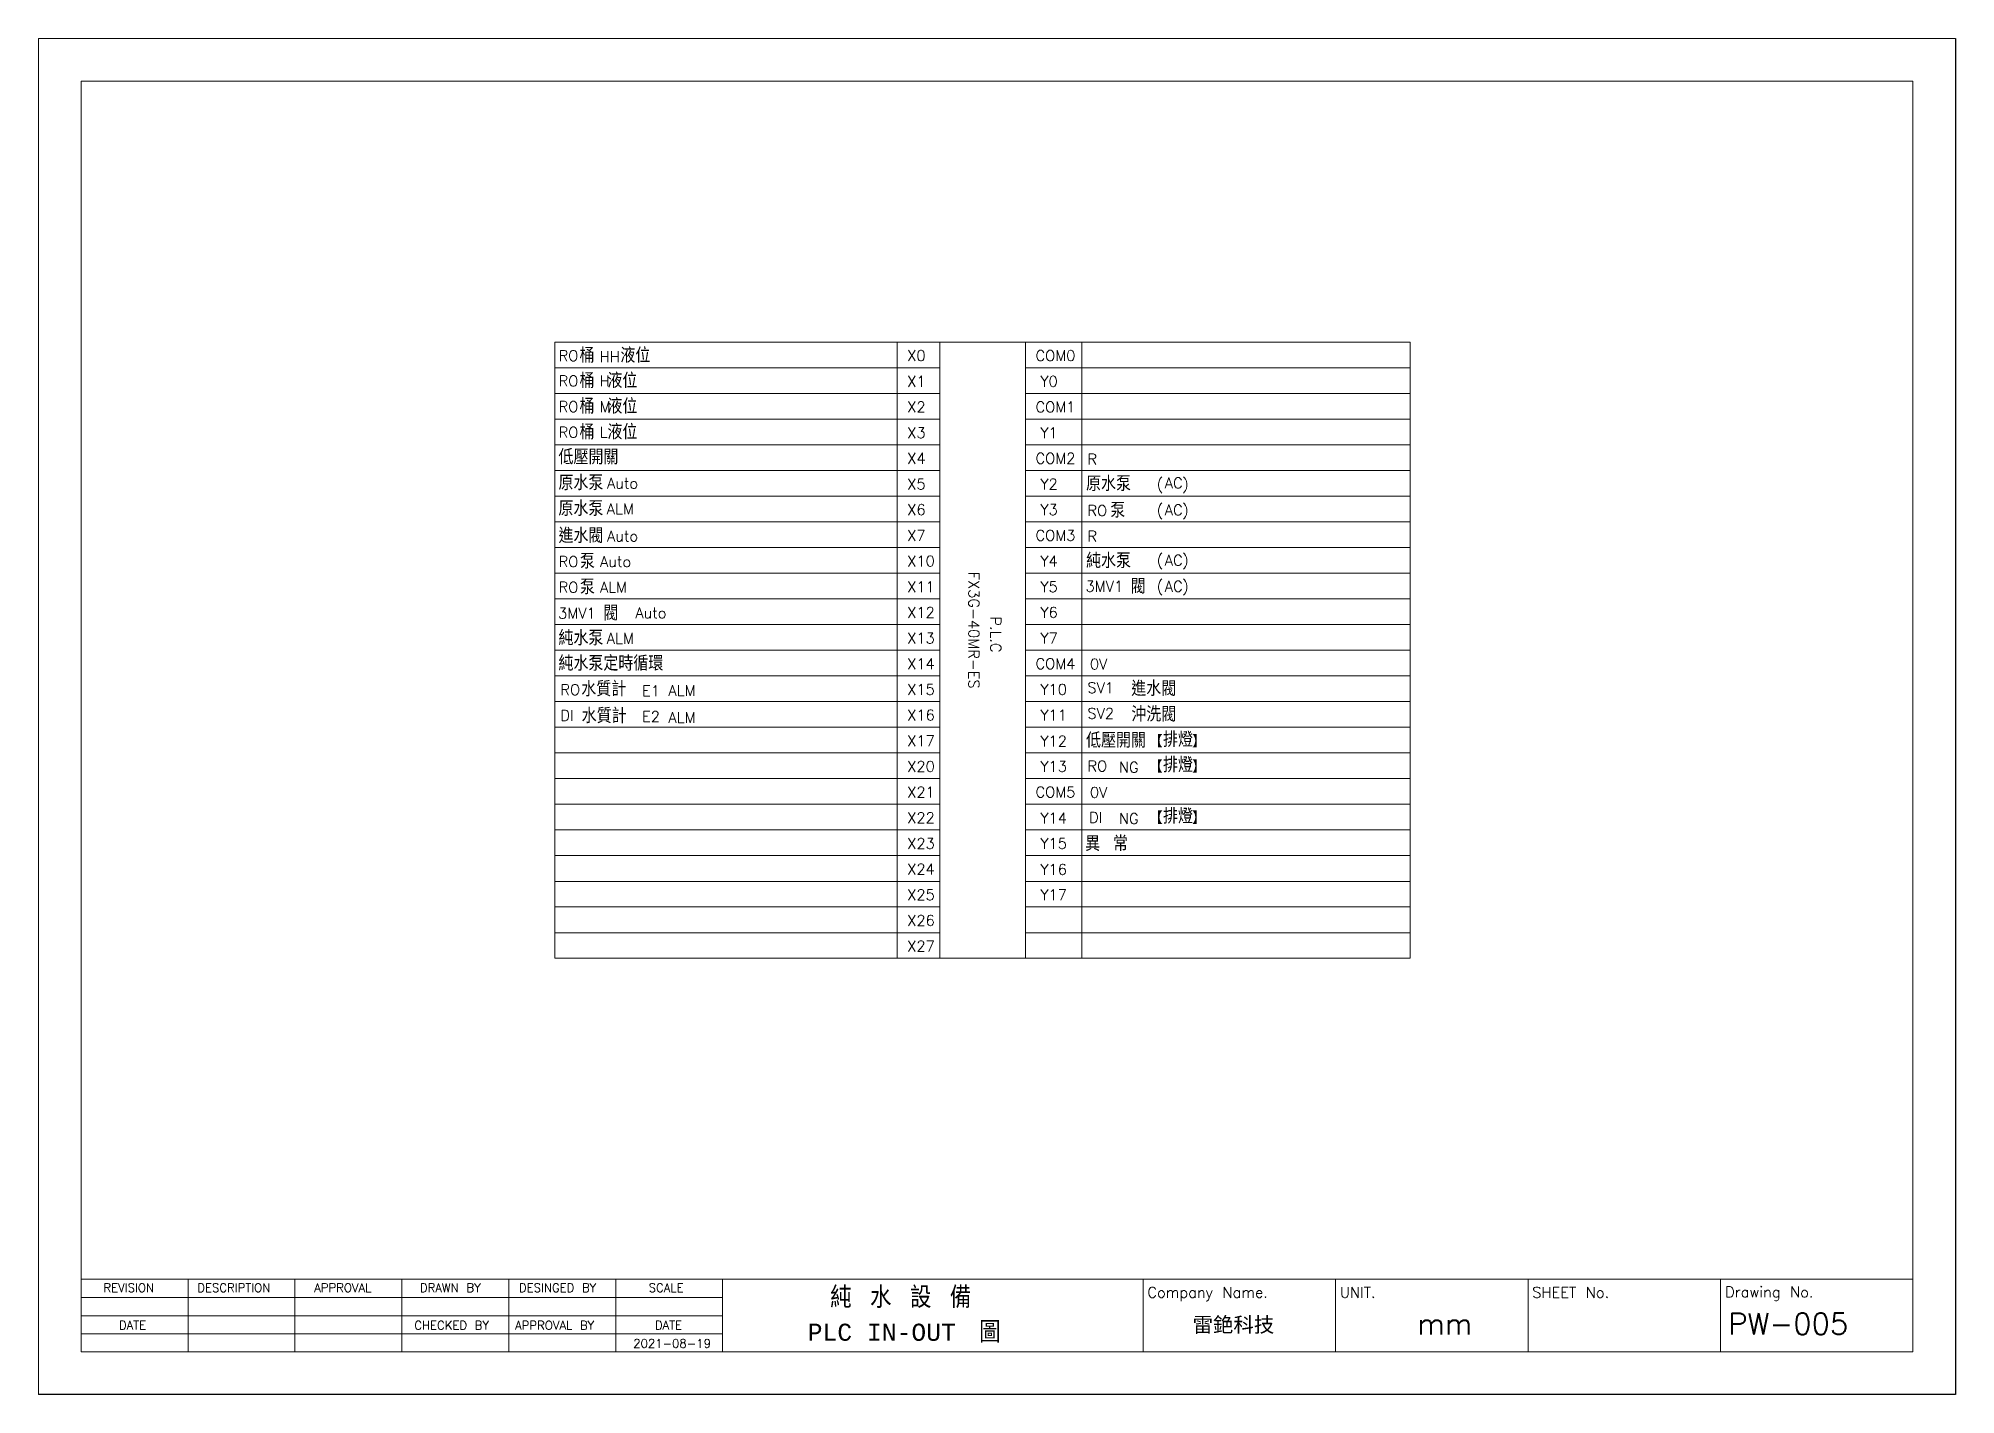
# Paper-space layout 'PW-005' of a CAD drawing. Header units: millimetres. Extents: x -464 to -167, y -81 to 129.
# The model-space entities are those that its viewports show. They can reach past a viewport. Long polylines and large blocks are cut down to what shows.
import ezdxf

# ---------------------------------------------------------------- set-up
doc = ezdxf.new("R2010")
doc.units = ezdxf.units.MM
doc.styles.add('rcs', font='txt.shx')
doc.styles.add('ting', font='monotxt.shx', dxfattribs={"height": 800, "bigfont": 'chineset.shx'})
doc.styles.add('可註解', font='arial.ttf')
doc.styles.add('型式1', font='')
doc.styles.get('型式1').set_extended_font_data('MingLiU')

msp = doc.modelspace()

# ---------------------------------------------------------------- linework, layer by layer
at = {"lineweight": 0}
for p, q in [((3879.92, 1796.57), (4163.67, 1796.57)), ((3879.92, 1599.82), (3879.92, 1796.57)), ((4163.67, 1796.57), (4163.67, 1599.82)), ((3953.31, 1756.15), (3953.31, 1752.18)), ((3953.31, 1756.15), (4006.31, 1756.15)), ((4006.31, 1756.15), (3966.56, 1756.15)), ((4006.31, 1756.15), (4006.31, 1752.18)), ((4006.31, 1756.15), (4012.93, 1756.15)), ((4012.93, 1756.15), (4012.93, 1752.18)), ((4012.93, 1756.15), (4026.18, 1756.15)), ((4026.18, 1756.15), (4026.18, 1752.18)), ((4032.8, 1756.15), (4026.18, 1756.15)), ((4032.8, 1756.15), (4085.8, 1756.15)), ((4034.93, 1756.15), (4034.93, 1752.18)), ((4085.8, 1756.15), (4085.8, 1752.18)), ((3953.31, 1752.18), (3953.31, 1748.2)), ((3953.31, 1752.18), (4006.31, 1752.18)), ((4006.31, 1752.18), (4012.93, 1752.18)), ((4006.31, 1752.18), (4006.31, 1748.2)), ((4012.93, 1752.18), (4012.93, 1748.2)), ((4032.8, 1752.18), (4026.18, 1752.18)), ((4026.18, 1752.18), (4026.18, 1748.2)), ((4032.8, 1752.18), (4085.8, 1752.18)), ((4034.93, 1752.18), (4034.93, 1748.2)), ((4085.8, 1752.18), (4085.8, 1748.2)), ((3953.31, 1748.2), (3953.31, 1744.23)), ((3953.31, 1748.2), (4006.31, 1748.2)), ((4006.31, 1748.2), (4012.93, 1748.2)), ((4006.31, 1748.2), (4006.31, 1744.23)), ((4012.93, 1748.2), (4012.93, 1744.23)), ((4032.8, 1748.2), (4026.18, 1748.2)), ((4026.18, 1748.2), (4026.18, 1744.23)), ((4032.8, 1748.2), (4085.8, 1748.2)), ((4034.93, 1748.2), (4034.93, 1744.23)), ((4085.8, 1748.2), (4085.8, 1744.23)), ((3953.31, 1744.23), (3953.31, 1740.25)), ((3953.31, 1744.23), (4006.31, 1744.23)), ((4006.31, 1744.23), (4012.93, 1744.23)), ((4006.31, 1744.23), (4006.31, 1740.25)), ((4012.93, 1744.23), (4012.93, 1740.25)), ((4032.8, 1744.23), (4026.18, 1744.23)), ((4026.18, 1744.23), (4026.18, 1740.25)), ((4032.8, 1744.23), (4085.8, 1744.23)), ((4034.93, 1744.23), (4034.93, 1740.25)), ((4085.8, 1744.23), (4085.8, 1740.25)), ((3953.31, 1740.25), (3953.31, 1736.28)), ((3953.31, 1740.25), (4006.31, 1740.25)), ((4006.31, 1740.25), (4012.93, 1740.25)), ((4006.31, 1740.25), (4006.31, 1736.28)), ((4012.93, 1740.25), (4012.93, 1736.28)), ((4032.8, 1740.25), (4026.18, 1740.25)), ((4026.18, 1740.25), (4026.18, 1736.28)), ((4032.8, 1740.25), (4085.8, 1740.25)), ((4034.93, 1740.25), (4034.93, 1736.28)), ((4085.8, 1740.25), (4085.8, 1736.28)), ((3953.31, 1736.28), (3953.31, 1732.3)), ((3953.31, 1736.28), (4006.31, 1736.28)), ((4006.31, 1736.28), (4012.93, 1736.28)), ((4006.31, 1736.28), (4006.31, 1732.3)), ((4012.93, 1736.28), (4012.93, 1732.3)), ((4032.8, 1736.28), (4026.18, 1736.28)), ((4026.18, 1736.28), (4026.18, 1732.3)), ((4032.8, 1736.28), (4085.8, 1736.28)), ((4034.93, 1736.28), (4034.93, 1732.3)), ((4085.8, 1736.28), (4085.8, 1732.3)), ((3953.31, 1732.3), (3953.31, 1728.33)), ((3953.31, 1732.3), (4006.31, 1732.3)), ((4006.31, 1732.3), (4012.93, 1732.3)), ((4006.31, 1732.3), (4006.31, 1728.33)), ((4012.93, 1732.3), (4012.93, 1728.33)), ((4032.8, 1732.3), (4026.18, 1732.3)), ((4026.18, 1732.3), (4026.18, 1728.33)), ((4032.8, 1732.3), (4085.8, 1732.3)), ((4034.93, 1732.3), (4034.93, 1728.33)), ((4085.8, 1732.3), (4085.8, 1728.33)), ((3953.31, 1728.33), (3953.31, 1724.35)), ((3953.31, 1728.33), (4006.31, 1728.33)), ((4006.31, 1728.33), (4012.93, 1728.33)), ((4006.31, 1728.33), (4006.31, 1724.35)), ((4012.93, 1728.33), (4012.93, 1724.35)), ((4032.8, 1728.33), (4026.18, 1728.33)), ((4026.18, 1728.33), (4026.18, 1724.35)), ((4032.8, 1728.33), (4085.8, 1728.33)), ((4034.93, 1728.33), (4034.93, 1724.35)), ((4085.8, 1728.33), (4085.8, 1724.35)), ((3953.31, 1724.35), (4006.31, 1724.35)), ((3953.31, 1724.35), (3953.31, 1720.38)), ((4006.31, 1724.35), (4012.93, 1724.35)), ((4006.31, 1724.35), (4006.31, 1720.38)), ((4012.93, 1724.35), (4012.93, 1720.38)), ((4032.8, 1724.35), (4026.18, 1724.35)), ((4026.18, 1724.35), (4026.18, 1720.38)), ((4032.8, 1724.35), (4085.8, 1724.35)), ((4034.93, 1724.35), (4034.93, 1720.38)), ((4085.8, 1724.35), (4085.8, 1720.38)), ((3953.31, 1720.38), (3953.31, 1716.4)), ((3953.31, 1720.38), (4006.31, 1720.38)), ((4006.31, 1720.38), (4012.93, 1720.38)), ((4006.31, 1720.38), (4006.31, 1716.4)), ((4012.93, 1720.38), (4012.93, 1716.4)), ((4032.8, 1720.38), (4026.18, 1720.38)), ((4026.18, 1720.38), (4026.18, 1716.4)), ((4032.8, 1720.38), (4085.8, 1720.38)), ((4034.93, 1720.38), (4034.93, 1716.4)), ((4085.8, 1720.38), (4085.8, 1716.4)), ((3953.31, 1716.4), (3953.31, 1712.43)), ((3953.31, 1716.4), (4006.31, 1716.4)), ((4006.31, 1716.4), (4012.93, 1716.4)), ((4006.31, 1716.4), (4006.31, 1712.43)), ((4012.93, 1716.4), (4012.93, 1712.43)), ((4032.8, 1716.4), (4026.18, 1716.4)), ((4026.18, 1716.4), (4026.18, 1712.43)), ((4032.8, 1716.4), (4085.8, 1716.4)), ((4034.93, 1716.4), (4034.93, 1712.43)), ((4085.8, 1716.4), (4085.8, 1712.43)), ((3953.31, 1712.43), (3953.31, 1708.45)), ((3953.31, 1712.43), (4006.31, 1712.43)), ((3953.31, 1712.43), (4006.31, 1712.43)), ((4006.31, 1712.43), (4012.93, 1712.43)), ((4006.31, 1712.43), (4012.93, 1712.43)), ((4006.31, 1712.43), (4006.31, 1708.45)), ((4012.93, 1712.43), (4012.93, 1708.45)), ((4032.8, 1712.43), (4026.18, 1712.43)), ((4026.18, 1712.43), (4026.18, 1708.45)), ((4032.8, 1712.43), (4085.8, 1712.43)), ((4034.93, 1712.43), (4034.93, 1708.45)), ((4085.8, 1712.43), (4085.8, 1708.45)), ((3953.31, 1708.45), (4006.31, 1708.45)), ((3953.31, 1708.45), (3953.31, 1704.48)), ((4006.31, 1708.45), (4012.93, 1708.45)), ((4006.31, 1708.45), (4012.93, 1708.45)), ((4006.31, 1708.45), (4006.31, 1704.48)), ((4012.93, 1708.45), (4012.93, 1704.48)), ((4032.8, 1708.45), (4026.18, 1708.45)), ((4026.18, 1708.45), (4026.18, 1704.48)), ((4032.8, 1708.45), (4085.8, 1708.45)), ((4034.93, 1708.45), (4034.93, 1704.48)), ((4085.8, 1708.45), (4085.8, 1704.48)), ((3953.31, 1704.48), (4006.31, 1704.48)), ((3953.31, 1704.48), (3953.31, 1700.5)), ((4006.31, 1704.48), (4012.93, 1704.48)), ((4006.31, 1704.48), (4006.31, 1700.5)), ((4012.93, 1704.48), (4012.93, 1700.5)), ((4032.8, 1704.48), (4026.18, 1704.48)), ((4026.18, 1704.48), (4026.18, 1700.5)), ((4032.8, 1704.48), (4085.8, 1704.48)), ((4034.93, 1704.48), (4034.93, 1700.5)), ((4085.8, 1704.48), (4085.8, 1700.5)), ((3953.31, 1700.5), (3953.31, 1696.53)), ((3953.31, 1700.5), (4006.31, 1700.5)), ((3953.31, 1700.5), (4006.31, 1700.5)), ((4006.31, 1700.5), (4012.93, 1700.5)), ((4006.31, 1700.5), (4012.93, 1700.5)), ((4006.31, 1700.5), (4006.31, 1696.53)), ((4012.93, 1700.5), (4012.93, 1696.53)), ((4032.8, 1700.5), (4026.18, 1700.5)), ((4026.18, 1700.5), (4026.18, 1696.53)), ((4032.8, 1700.5), (4085.8, 1700.5)), ((4034.93, 1700.5), (4034.93, 1696.53)), ((4085.8, 1700.5), (4085.8, 1696.53)), ((3953.31, 1696.53), (4006.31, 1696.53)), ((3953.31, 1696.53), (3953.31, 1692.56)), ((4006.31, 1696.53), (4012.93, 1696.53)), ((4006.31, 1696.53), (4012.93, 1696.53)), ((4006.31, 1696.53), (4006.31, 1692.56)), ((4012.93, 1696.53), (4012.93, 1692.56)), ((4032.8, 1696.53), (4026.18, 1696.53)), ((4026.18, 1696.53), (4026.18, 1692.56)), ((4032.8, 1696.53), (4085.8, 1696.53)), ((4034.93, 1696.53), (4034.93, 1692.56)), ((4085.8, 1696.53), (4085.8, 1692.56)), ((3953.31, 1692.56), (4006.31, 1692.56)), ((3953.31, 1692.56), (3953.31, 1688.58)), ((4006.31, 1692.56), (4012.93, 1692.56)), ((4006.31, 1692.56), (4006.31, 1688.58)), ((4012.93, 1692.56), (4012.93, 1688.58)), ((4032.8, 1692.56), (4026.18, 1692.56)), ((4026.18, 1692.56), (4026.18, 1688.58)), ((4032.8, 1692.56), (4085.8, 1692.56)), ((4034.93, 1692.56), (4034.93, 1688.58)), ((4085.8, 1692.56), (4085.8, 1688.58)), ((3953.31, 1688.58), (4006.31, 1688.58)), ((3953.31, 1688.58), (3953.31, 1684.61)), ((4006.31, 1688.58), (4012.93, 1688.58)), ((4006.31, 1688.58), (4006.31, 1684.61)), ((4012.93, 1688.58), (4012.93, 1684.61)), ((4032.8, 1688.58), (4026.18, 1688.58)), ((4026.18, 1688.58), (4026.18, 1684.61)), ((4032.8, 1688.58), (4085.8, 1688.58)), ((4034.93, 1688.58), (4034.93, 1684.61)), ((4085.8, 1688.58), (4085.8, 1684.61)), ((3953.31, 1684.61), (4006.31, 1684.61)), ((3953.31, 1684.61), (3953.31, 1680.63)), ((4006.31, 1684.61), (4012.93, 1684.61)), ((4006.31, 1684.61), (4006.31, 1680.63)), ((4012.93, 1684.61), (4012.93, 1680.63)), ((4032.8, 1684.61), (4026.18, 1684.61)), ((4026.18, 1684.61), (4026.18, 1680.63)), ((4032.8, 1684.61), (4085.8, 1684.61)), ((4034.93, 1684.61), (4034.93, 1680.63)), ((4085.8, 1684.61), (4085.8, 1680.63)), ((3953.31, 1680.63), (4006.31, 1680.63)), ((3953.31, 1680.63), (3953.31, 1676.66)), ((4006.31, 1680.63), (4012.93, 1680.63)), ((4006.31, 1680.63), (4006.31, 1676.66)), ((4012.93, 1680.63), (4012.93, 1676.66)), ((4032.8, 1680.63), (4026.18, 1680.63)), ((4026.18, 1680.63), (4026.18, 1676.66)), ((4032.8, 1680.63), (4085.8, 1680.63)), ((4034.93, 1680.63), (4034.93, 1676.66)), ((4085.8, 1680.63), (4085.8, 1676.66)), ((3953.31, 1676.66), (4006.31, 1676.66)), ((3953.31, 1676.66), (3953.31, 1672.68)), ((4006.31, 1676.66), (4012.93, 1676.66)), ((4006.31, 1676.66), (4006.31, 1672.68)), ((4012.93, 1676.66), (4012.93, 1672.68)), ((4032.8, 1676.66), (4026.18, 1676.66)), ((4026.18, 1676.66), (4026.18, 1672.68)), ((4032.8, 1676.66), (4085.8, 1676.66)), ((4034.93, 1676.66), (4034.93, 1672.68)), ((4085.8, 1676.66), (4085.8, 1672.68)), ((3953.31, 1672.68), (4006.31, 1672.68)), ((3953.31, 1672.68), (3953.31, 1668.71)), ((4006.31, 1672.68), (4012.93, 1672.68)), ((4006.31, 1672.68), (4006.31, 1668.71)), ((4012.93, 1672.68), (4012.93, 1668.71)), ((4032.8, 1672.68), (4026.18, 1672.68)), ((4026.18, 1672.68), (4026.18, 1668.71)), ((4032.8, 1672.68), (4085.8, 1672.68)), ((4034.93, 1672.68), (4034.93, 1668.71)), ((4085.8, 1672.68), (4085.8, 1668.71)), ((3953.31, 1668.71), (4006.31, 1668.71)), ((3953.31, 1668.71), (3953.31, 1664.73)), ((4006.31, 1668.71), (4012.93, 1668.71)), ((4006.31, 1668.71), (4006.31, 1664.73)), ((4012.93, 1668.71), (4012.93, 1664.73)), ((4032.8, 1668.71), (4026.18, 1668.71)), ((4026.18, 1668.71), (4026.18, 1664.73)), ((4032.8, 1668.71), (4085.8, 1668.71)), ((4034.93, 1668.71), (4034.93, 1664.73)), ((4085.8, 1668.71), (4085.8, 1664.73)), ((3953.31, 1664.73), (4006.31, 1664.73)), ((3953.31, 1664.73), (3953.31, 1660.76)), ((4006.31, 1664.73), (4012.93, 1664.73)), ((4006.31, 1664.73), (4006.31, 1660.76)), ((4012.93, 1664.73), (4012.93, 1660.76)), ((4032.8, 1664.73), (4026.18, 1664.73)), ((4026.18, 1664.73), (4026.18, 1660.76)), ((4032.8, 1664.73), (4085.8, 1664.73)), ((4034.93, 1664.73), (4034.93, 1660.76)), ((4085.8, 1664.73), (4085.8, 1660.76)), ((3953.31, 1660.76), (4006.31, 1660.76)), ((4006.31, 1660.76), (4012.93, 1660.76)), ((4012.93, 1660.76), (4026.18, 1660.76)), ((4032.8, 1660.76), (4026.18, 1660.76)), ((4032.8, 1660.76), (4085.8, 1660.76)), ((3879.92, 1611.09), (4163.67, 1611.09)), ((3896.48, 1599.82), (3896.48, 1611.09)), ((3913.04, 1599.77), (3913.04, 1611.03)), ((3929.6, 1599.77), (3929.6, 1611.03)), ((3946.16, 1599.82), (3946.16, 1611.03)), ((3962.73, 1599.82), (3962.73, 1611.03)), ((3979.29, 1599.82), (3979.29, 1611.03)), ((4044.43, 1599.82), (4044.43, 1611.03)), ((4074.24, 1599.82), (4074.24, 1611.03)), ((4104.05, 1599.82), (4104.05, 1611.03)), ((4133.86, 1599.82), (4133.86, 1611.03)), ((3879.92, 1608.26), (3979.29, 1608.26)), ((3879.92, 1605.43), (3979.29, 1605.43)), ((3879.92, 1602.6), (3979.29, 1602.6)), ((4163.67, 1599.82), (3879.92, 1599.82))]:
    msp.add_line(p, q, dxfattribs=at)
msp.add_lwpolyline([(4170.29, 1593.2), (3873.29, 1593.2), (3873.29, 1803.2), (4170.29, 1803.2)], close=True)

# ---------------------------------------------------------------- texts
for s, height, style, p in [('桶  液位', 2.319, 'ting', (3957.12, 1752.97, 0)), ('RO', 1.656, 'rcs', (3953.89, 1753.23)), ('HH', 1.656, 'rcs', (3960.25, 1753.09)), ('X0', 1.656, 'rcs', (4007.89, 1753.25)), ('COM0', 1.656, 'rcs', (4027.76, 1753.25)), ('RO', 1.656, 'rcs', (3953.89, 1749.33)), ('桶 液位', 2.319, 'ting', (3957.12, 1749.06, 0)), ('H', 1.66, 'rcs', (3960.25, 1749.33)), ('X1', 1.656, 'rcs', (4007.89, 1749.27)), ('Y0', 1.656, 'rcs', (4028.5, 1749.27)), ('RO', 1.656, 'rcs', (3953.89, 1745.35)), ('桶 液位', 2.319, 'ting', (3957.12, 1745.09, 0)), ('M', 1.66, 'rcs', (3960.25, 1745.35)), ('X2', 1.656, 'rcs', (4007.89, 1745.3)), ('COM1', 1.656, 'rcs', (4027.76, 1745.3)), ('桶 液位', 2.319, 'ting', (3957.12, 1741.11, 0)), ('RO', 1.656, 'rcs', (3953.89, 1741.38)), ('L', 1.66, 'rcs', (3960.25, 1741.38)), ('X3', 1.656, 'rcs', (4007.89, 1741.32)), ('Y1', 1.656, 'rcs', (4028.5, 1741.32)), ('低壓開關', 2.319, 'ting', (3953.87, 1737.23, 0)), ('X4', 1.656, 'rcs', (4007.89, 1737.35)), ('COM2', 1.656, 'rcs', (4027.76, 1737.35)), ('R', 1.66, 'rcs', (4035.8, 1737.21)), ('原水泵', 2.319, 'ting', (3953.86, 1733.24, 0)), ('Auto', 1.656, 'rcs', (3961.37, 1733.5)), ('X5', 1.656, 'rcs', (4007.89, 1733.37)), ('Y2', 1.656, 'rcs', (4028.5, 1733.37)), ('原水泵', 2.319, 'ting', (4035.59, 1733.11, 0)), ('(  )', 1.656, 'rcs', (4046.54, 1733.36)), ('AC', 1.656, 'rcs', (4047.79, 1733.54)), ('原水泵', 2.319, 'ting', (3953.86, 1729.25, 0)), ('ALM', 1.656, 'rcs', (3961.35, 1729.51)), ('X6', 1.656, 'rcs', (4007.89, 1729.4)), ('Y3', 1.656, 'rcs', (4028.5, 1729.4)), ('RO', 1.656, 'rcs', (4035.8, 1729.26)), ('泵', 2.32, 'ting', (4039.34, 1728.99, 0)), ('(  )', 1.656, 'rcs', (4046.54, 1729.32)), ('AC', 1.656, 'rcs', (4047.79, 1729.36)), ('進水閥', 2.319, 'ting', (3953.86, 1725.06, 0)), ('Auto', 1.656, 'rcs', (3961.37, 1725.32)), ('X7', 1.656, 'rcs', (4007.89, 1725.42)), ('COM3', 1.656, 'rcs', (4027.76, 1725.42)), ('R', 1.66, 'rcs', (4035.8, 1725.28)), ('RO', 1.656, 'rcs', (3953.89, 1721.36)), ('泵', 2.32, 'ting', (3957.18, 1721.1, 0)), ('Auto', 1.656, 'rcs', (3960.3, 1721.36)), ('X10', 1.656, 'rcs', (4007.89, 1721.45)), ('Y4', 1.656, 'rcs', (4028.5, 1721.45)), ('純水泵', 2.319, 'ting', (4035.59, 1721.18, 0)), ('(  )', 1.656, 'rcs', (4046.54, 1721.57)), ('AC', 1.656, 'rcs', (4047.79, 1721.57)), ('閥', 2.32, 'ting', (4042.49, 1717.22, 0)), ('RO', 1.656, 'rcs', (3953.89, 1717.39)), ('泵', 2.32, 'ting', (3957.18, 1717.12, 0)), ('ALM', 1.656, 'rcs', (3960.3, 1717.39)), ('X11', 1.656, 'rcs', (4007.89, 1717.47)), ('Y5', 1.656, 'rcs', (4028.5, 1717.47)), ('3MV1', 1.656, 'rcs', (4035.51, 1717.53)), ('(  )', 1.656, 'rcs', (4046.54, 1717.53)), ('AC', 1.656, 'rcs', (4047.79, 1717.53)), ('3MV1', 1.656, 'rcs', (3953.8, 1713.37)), ('閥', 2.32, 'ting', (3960.79, 1713.06, 0)), ('Auto', 1.656, 'rcs', (3965.76, 1713.42)), ('X12', 1.656, 'rcs', (4007.89, 1713.5)), ('Y6', 1.656, 'rcs', (4028.5, 1713.5)), ('純水泵', 2.319, 'ting', (3953.86, 1709.21, 0)), ('ALM', 1.656, 'rcs', (3961.35, 1709.48)), ('X13', 1.656, 'rcs', (4007.89, 1709.52)), ('Y7', 1.656, 'rcs', (4028.5, 1709.52)), ('純水泵定時循環', 2.319, 'ting', (3953.86, 1705.28, 0)), ('X14', 1.656, 'rcs', (4007.89, 1705.55)), ('COM4', 1.656, 'rcs', (4027.76, 1705.55)), ('0V', 1.656, 'rcs', (4036.19, 1705.5)), ('RO', 1.656, 'rcs', (3954.16, 1701.52)), ('水質計', 2.319, 'ting', (3957.4, 1701.32, 0)), ('E1', 1.656, 'rcs', (3966.81, 1701.34)), ('ALM', 1.656, 'rcs', (3970.9, 1701.4)), ('X15', 1.656, 'rcs', (4007.89, 1701.57)), ('Y10', 1.656, 'rcs', (4028.5, 1701.57)), ('SV1', 1.656, 'rcs', (4035.8, 1701.83)), ('進水閥', 2.319, 'ting', (4042.59, 1701.38, 0)), ('DI', 1.656, 'rcs', (3954.16, 1697.55)), (' 水質計', 2.319, 'ting', (3955.45, 1697.17, 0)), ('E2', 1.656, 'rcs', (3966.81, 1697.37)), ('ALM', 1.656, 'rcs', (3970.9, 1697.24)), ('X16', 1.656, 'rcs', (4007.89, 1697.6)), ('Y11', 1.656, 'rcs', (4028.5, 1697.6)), ('SV2', 1.656, 'rcs', (4035.8, 1697.86)), ('沖洗閥', 2.319, 'ting', (4042.59, 1697.41, 0)), ('低壓開關', 2.319, 'ting', (4035.59, 1693.36, 0)), ('排燈', 2.319, 'ting', (4047.51, 1693.48, 0)), ('X17', 1.656, 'rcs', (4007.89, 1693.62)), ('Y12', 1.656, 'rcs', (4028.5, 1693.57)), ('X20', 1.656, 'rcs', (4007.89, 1689.65)), ('Y13', 1.656, 'rcs', (4028.5, 1689.65)), ('RO', 1.656, 'rcs', (4035.8, 1689.7)), ('NG', 1.656, 'rcs', (4040.69, 1689.51)), ('排燈', 2.319, 'ting', (4047.51, 1689.57, 0)), ('X21', 1.656, 'rcs', (4007.89, 1685.67)), ('COM5', 1.656, 'rcs', (4027.76, 1685.67)), ('0V', 1.656, 'rcs', (4036.19, 1685.63)), ('排燈', 2.319, 'ting', (4047.51, 1681.62, 0)), ('X22', 1.656, 'rcs', (4007.89, 1681.7)), ('Y14', 1.656, 'rcs', (4028.5, 1681.65)), ('DI', 1.656, 'rcs', (4036.06, 1681.76)), ('NG', 1.656, 'rcs', (4040.69, 1681.56)), ('X23', 1.656, 'rcs', (4007.89, 1677.72)), ('Y15', 1.656, 'rcs', (4028.5, 1677.72)), ('異 常', 2.319, 'ting', (4035.44, 1677.38, 0)), ('X24', 1.656, 'rcs', (4007.89, 1673.75)), ('Y16', 1.656, 'rcs', (4028.5, 1673.7)), ('X25', 1.656, 'rcs', (4007.89, 1669.78)), ('Y17', 1.656, 'rcs', (4028.5, 1669.78)), ('X26', 1.656, 'rcs', (4007.89, 1665.8)), ('X27', 1.656, 'rcs', (4007.89, 1661.83)), ('REVISION', 1.325, 'rcs', (3883.37, 1609.09)), ('DESCRIPTION', 1.3249, 'rcs', (3897.92, 1609.09)), ('APPROVAL', 1.325, 'rcs', (3916.02, 1609.09)), ('DRAWN BY', 1.325, 'rcs', (3932.4, 1609.09)), ('DESINGED BY', 1.3249, 'rcs', (3947.74, 1609.09)), ('SCALE', 1.325, 'rcs', (3967.84, 1609.09)), ('純 水 設 備', 3.312, 'ting', (3995.95, 1606.62)), ('Company Name.', 1.6562, 'rcs', (4045.09, 1608.21)), ('UNIT.', 1.656, 'rcs', (4074.9, 1608.21)), ('SHEET No.', 1.656, 'rcs', (4104.71, 1608.21)), ('Drawing No.', 1.6562, 'rcs', (4134.58, 1608.27)), ('DATE', 1.325, 'rcs', (3885.78, 1603.3)), ('CHECKED BY', 1.325, 'rcs', (3931.53, 1603.28)), ('APPROVAL BY', 1.3249, 'rcs', (3947.14, 1603.28)), ('DATE', 1.325, 'rcs', (3968.8, 1603.3)), ('PLC IN-OUT', 2.65, 'ting', (3992.47, 1601.54)), ('圖', 3.31, 'ting', (4019.03, 1601.27)), ('雷銫科技', 2.319, '型式1', (4052.09, 1602.87)), ('mm', 3.312, 'rcs', (4086.89, 1602.53)), ('PW-005', 3.312, 'rcs', (4135.06, 1602.53)), ('2021-08-19', 1.325, 'rcs', (3965.44, 1600.47))]:
    msp.add_text(s, height=height, dxfattribs=dict(at, style=style)).set_placement(p)
for s, height, rotation, style, p in [('FX3G-40MR-ES', 1.6562, 270, 'rcs', (4017.38, 1720.61)), ('P.L.C', 1.656, 270, 'rcs', (4020.76, 1713.71)), ('【       】', 1.656, 180, '可註解', (4054.24, 1695.32, 0)), ('【       】', 1.656, 180, '可註解', (4054.24, 1691.4, 0)), ('【       】', 1.656, 180, '可註解', (4054.24, 1683.46, 0))]:
    msp.add_text(s, height=height, rotation=rotation, dxfattribs=dict(at, style=style)).set_placement(p)

psp = doc.layouts.new('PW-005')

# ---------------------------------------------------------------- viewports
at = {"layer": '0', "view_target_point": (4030.34, 1698.35)}
psp.add_viewport(center=(-315.67, 24.34), size=(297, 210), view_center_point=(-8.55, -0.15), view_height=210, dxfattribs=at)

doc.saveas('drawing.dxf')
